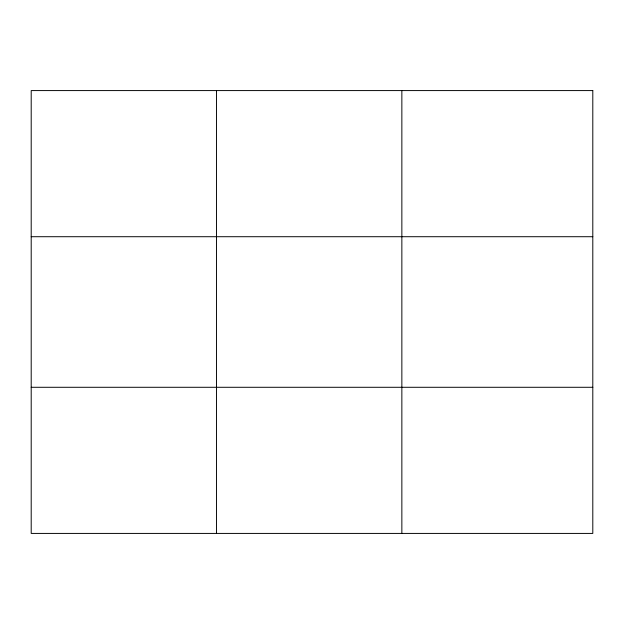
<?xml version="1.0" encoding="UTF-8"?>
<svg xmlns="http://www.w3.org/2000/svg" width="624" height="624" viewBox="0 0 624 624"><rect width="100%" height="100%" fill="white"/><g stroke="black" fill="none" stroke-linecap="round" stroke-linejoin="round"><path stroke-width="0.94" d="M216.528 90.581L216.528 533.419M401.856 90.581L401.856 533.419M31.2 236.714L592.8 236.714M31.2 387.286L592.8 387.286M592.8 90.581L592.8 533.419L31.2 533.419L31.2 90.581L592.8 90.581"/></g></svg>
